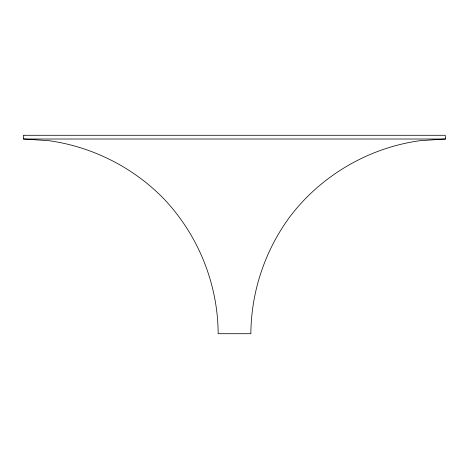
<?xml version="1.0" encoding="UTF-8"?>
<svg xmlns="http://www.w3.org/2000/svg" width="469" height="469" viewBox="0 0 469 469"><rect width="100%" height="100%" fill="white"/><g stroke="black" fill="none" stroke-linecap="round" stroke-linejoin="round"><path stroke-width="0.7" d="M445.409 139.017L420.136 140.682C369.502 147.542 322.344 174.767 291.085 215.189C265.407 249.127 251.138 291.155 250.856 333.711L218.155 333.711C217.944 282.619 197.121 232.307 161.119 196.042C130.828 166.155 91.015 146.521 48.864 140.682L23.591 139.017M23.784 135.289L23.45 139.017L445.55 139.017L445.216 135.289L23.784 135.289"/></g></svg>
